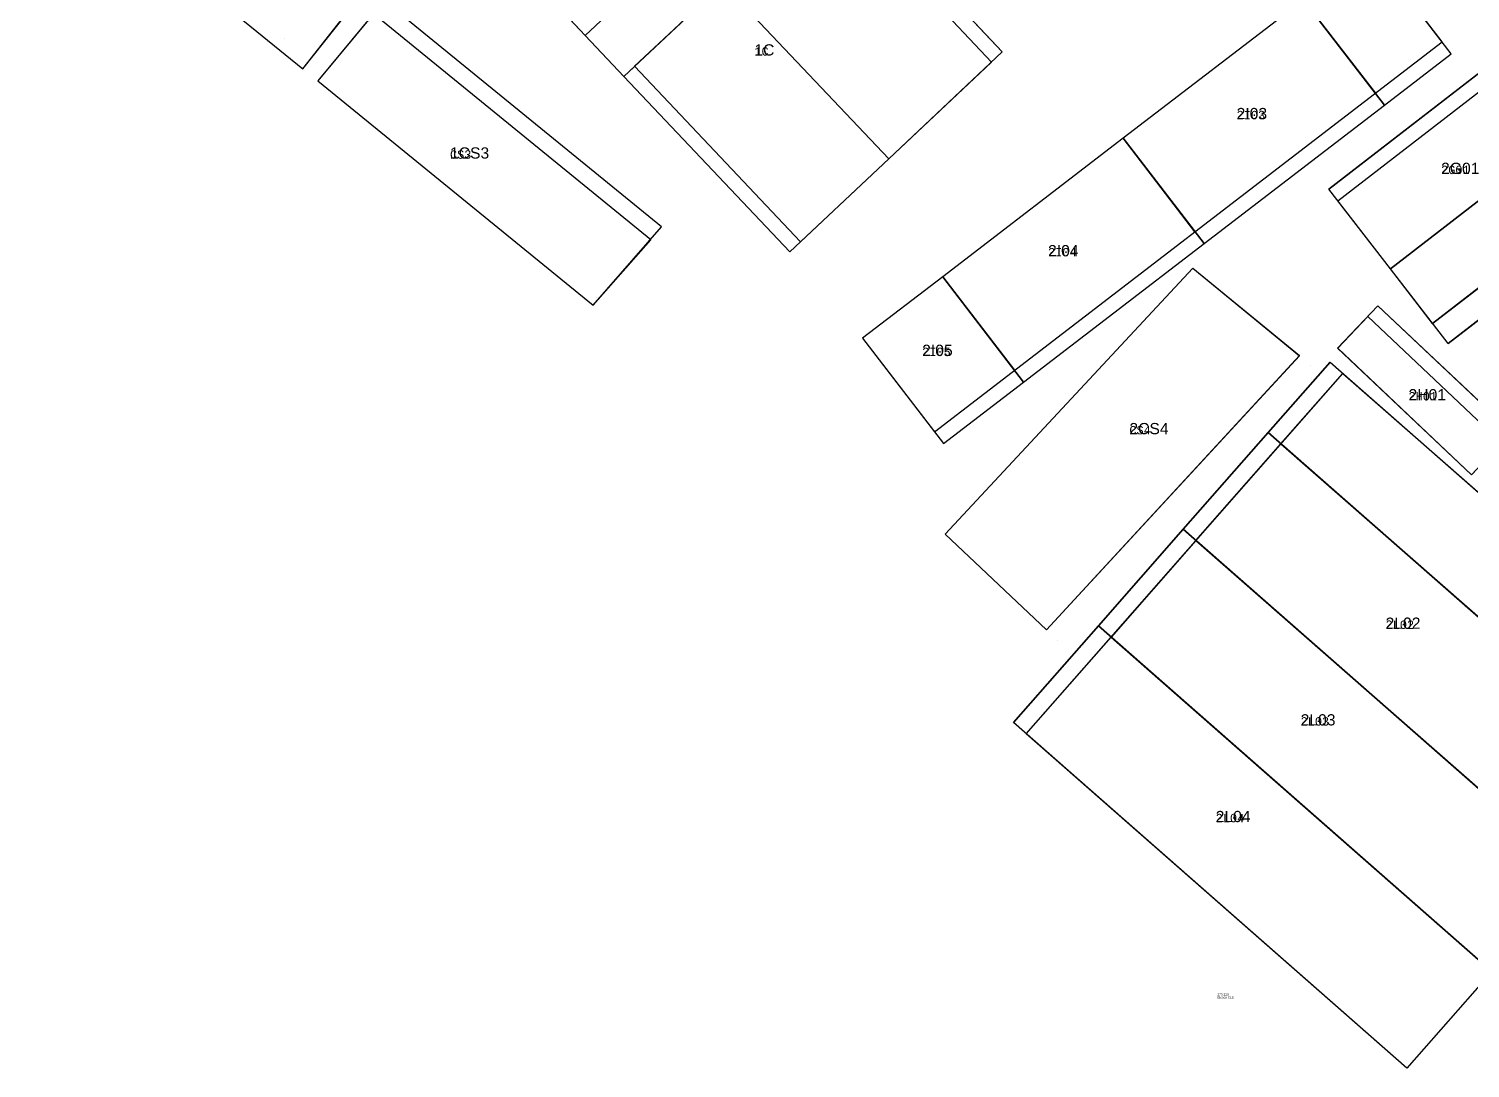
# Model space of a CAD drawing. Extents: x -1000 to 923337, y -51827 to 323191.
# Drawn here: x 119910 to 205470, y 21285 to 82985 of the extents above; entities that cross this region are included whole.
import ezdxf

# ---------------------------------------------------------------- set-up
doc = ezdxf.new("R2010")
doc.units = 0
doc.header["$PDMODE"] = 35
doc.header["$PDSIZE"] = 1
for name, color, linetype in [('pntdesc', 1, 'Continuous'), ('pntelev', 2, 'Continuous'), ('punti tracciati', 7, 'Continuous'), ('WF nome aree GPS', 7, 'Continuous'), ('WF nuovi punti', 6, 'Continuous'), ('WF_ingombro_stive_2', 1, 'Continuous'), ('WF_lato_di_accesso', 40, 'Continuous'), ('WF_linee_di_costruzione', 30, 'Continuous'), ('WF_nome_aree_GPS', 7, 'Continuous'), ('WF_tracciatura', 30, 'Continuous')]:
    doc.layers.add(name, color=color, linetype=linetype)
for name, color, linetype, lineweight in [('WF ingombro stive 2', 1, 'Continuous', 30), ('WF lato di accesso', 40, 'Continuous', 30), ('WF linee di costruzione', 30, 'Continuous', 30), ('WF piazzole', 6, 'Continuous', 30), ('WF tracciatura', 30, 'Continuous', 30)]:
    doc.layers.add(name, color=color, linetype=linetype, lineweight=lineweight)
doc.layers.add('WF_piazzole', color=6, linetype='Continuous', plot=False)
doc.layers.get('punti tracciati').off()
doc.styles.add('FONTSTYLE_1', font='arial.ttf', dxfattribs={"height": 0.2})
doc.styles.add('FONTSTYLE_2', font='arial.ttf', dxfattribs={"height": 0.2})
doc.styles.get("Standard").update_dxf_attribs({"font": 'consola.ttf', "height": 500})

# ---------------------------------------------------------------- blocks, each defined once
blk = doc.blocks.new('Croce___ATS')
at = {"color": 0}
for p, q in [((0, -0.5), (0, 0.5)), ((-0.5, 0), (0.5, 0))]:
    blk.add_line(p, q, dxfattribs=at)
blk = doc.blocks.new('T_P_1')
blk.add_point((0, 0))
at = {"xscale": 2, "yscale": 2}
blk.add_blockref('Croce___ATS', (0, 0), dxfattribs=at)
at = {"color": 7, "insert": (0, 0), "char_height": 5.5859, "attachment_point": 7, "style": 'FONTSTYLE_1'}
blk.add_mtext('112', dxfattribs=at)
blk = doc.blocks.new('T_P_9')
at = {"color": 7}
blk.add_point((0, 0), dxfattribs=at)
blk.add_blockref('Croce___ATS', (0, 0), dxfattribs=at)
at = {"color": 7, "insert": (0, 0), "char_height": 1.3333, "attachment_point": 7, "style": 'FONTSTYLE_1'}
blk.add_mtext('1001', dxfattribs=at)
blk = doc.blocks.new('T_P_10')
at = {"color": 7}
blk.add_point((0, 0), dxfattribs=at)
blk.add_blockref('Croce___ATS', (0, 0), dxfattribs=at)
at = {"color": 7, "insert": (0, 0), "char_height": 1.3333, "attachment_point": 7, "style": 'FONTSTYLE_1'}
blk.add_mtext('1002', dxfattribs=at)
blk = doc.blocks.new('T_P_11')
at = {"color": 7}
blk.add_point((0, 0), dxfattribs=at)
blk.add_blockref('Croce___ATS', (0, 0), dxfattribs=at)
at = {"color": 7, "insert": (0, 0), "char_height": 1.3333, "attachment_point": 7, "style": 'FONTSTYLE_1'}
blk.add_mtext('1003', dxfattribs=at)
blk = doc.blocks.new('T_P_12')
at = {"color": 7}
blk.add_point((0, 0), dxfattribs=at)
blk.add_blockref('Croce___ATS', (0, 0), dxfattribs=at)
at = {"color": 7, "insert": (0, 0), "char_height": 1.3333, "attachment_point": 7, "style": 'FONTSTYLE_1'}
blk.add_mtext('1004', dxfattribs=at)
blk = doc.blocks.new('T_P_13')
at = {"color": 7}
blk.add_point((0, 0), dxfattribs=at)
blk.add_blockref('Croce___ATS', (0, 0), dxfattribs=at)
at = {"color": 7, "insert": (0, 0), "char_height": 1.3333, "attachment_point": 7, "style": 'FONTSTYLE_1'}
blk.add_mtext('1005', dxfattribs=at)
blk = doc.blocks.new('T_P_14')
at = {"color": 7}
blk.add_point((0, 0), dxfattribs=at)
blk.add_blockref('Croce___ATS', (0, 0), dxfattribs=at)
at = {"color": 7, "insert": (0, 0), "char_height": 1.3333, "attachment_point": 7, "style": 'FONTSTYLE_1'}
blk.add_mtext('1006', dxfattribs=at)
blk = doc.blocks.new('T_P_15')
at = {"color": 7}
blk.add_point((0, 0), dxfattribs=at)
blk.add_blockref('Croce___ATS', (0, 0), dxfattribs=at)
at = {"color": 7, "insert": (0, 0), "char_height": 1.3333, "attachment_point": 7, "style": 'FONTSTYLE_1'}
blk.add_mtext('1007', dxfattribs=at)
blk = doc.blocks.new('T_P_16')
at = {"color": 7}
blk.add_point((0, 0), dxfattribs=at)
blk.add_blockref('Croce___ATS', (0, 0), dxfattribs=at)
at = {"color": 7, "insert": (0, 0), "char_height": 1.3333, "attachment_point": 7, "style": 'FONTSTYLE_1'}
blk.add_mtext('1010', dxfattribs=at)
blk = doc.blocks.new('T_P_17')
at = {"color": 7}
blk.add_point((0, 0), dxfattribs=at)
blk.add_blockref('Croce___ATS', (0, 0), dxfattribs=at)
at = {"color": 7, "insert": (0, 0), "char_height": 1.3333, "attachment_point": 7, "style": 'FONTSTYLE_1'}
blk.add_mtext('1011', dxfattribs=at)
blk = doc.blocks.new('T_P_18')
at = {"color": 7}
blk.add_point((0, 0), dxfattribs=at)
blk.add_blockref('Croce___ATS', (0, 0), dxfattribs=at)
at = {"color": 7, "insert": (0, 0), "char_height": 1.3333, "attachment_point": 7, "style": 'FONTSTYLE_1'}
blk.add_mtext('1012', dxfattribs=at)
blk = doc.blocks.new('T_P_19')
at = {"color": 7}
blk.add_point((0, 0), dxfattribs=at)
blk.add_blockref('Croce___ATS', (0, 0), dxfattribs=at)
at = {"color": 7, "insert": (0, 0), "char_height": 1.3333, "attachment_point": 7, "style": 'FONTSTYLE_1'}
blk.add_mtext('1013', dxfattribs=at)
blk = doc.blocks.new('T_P_20')
at = {"color": 7}
blk.add_point((0, 0), dxfattribs=at)
blk.add_blockref('Croce___ATS', (0, 0), dxfattribs=at)
at = {"color": 7, "insert": (0, 0), "char_height": 1.3333, "attachment_point": 7, "style": 'FONTSTYLE_1'}
blk.add_mtext('1014', dxfattribs=at)
blk = doc.blocks.new('T_P_21')
at = {"color": 7}
blk.add_point((0, 0), dxfattribs=at)
blk.add_blockref('Croce___ATS', (0, 0), dxfattribs=at)
at = {"color": 7, "insert": (0, 0), "char_height": 1.3333, "attachment_point": 7, "style": 'FONTSTYLE_1'}
blk.add_mtext('1015', dxfattribs=at)
blk = doc.blocks.new('T_P_22')
at = {"color": 7}
blk.add_point((0, 0), dxfattribs=at)
blk.add_blockref('Croce___ATS', (0, 0), dxfattribs=at)
at = {"color": 7, "insert": (0, 0), "char_height": 1.3333, "attachment_point": 7, "style": 'FONTSTYLE_1'}
blk.add_mtext('1016', dxfattribs=at)
blk = doc.blocks.new('T_P_23')
at = {"color": 7}
blk.add_point((0, 0), dxfattribs=at)
blk.add_blockref('Croce___ATS', (0, 0), dxfattribs=at)
at = {"color": 7, "insert": (0, 0), "char_height": 1.3333, "attachment_point": 7, "style": 'FONTSTYLE_1'}
blk.add_mtext('1017', dxfattribs=at)
blk = doc.blocks.new('T_P_36')
at = {"color": 7}
blk.add_point((0, 0), dxfattribs=at)
blk.add_blockref('Croce___ATS', (0, 0), dxfattribs=at)
at = {"color": 7, "insert": (0, 0), "char_height": 1.3333, "attachment_point": 7, "style": 'FONTSTYLE_1'}
blk.add_mtext('1030', dxfattribs=at)
blk = doc.blocks.new('T_P_37')
at = {"color": 7}
blk.add_point((0, 0), dxfattribs=at)
blk.add_blockref('Croce___ATS', (0, 0), dxfattribs=at)
at = {"color": 7, "insert": (0, 0), "char_height": 1.3333, "attachment_point": 7, "style": 'FONTSTYLE_1'}
blk.add_mtext('1031', dxfattribs=at)
blk = doc.blocks.new('T_P_302')
at = {"color": 7}
blk.add_point((0, 0), dxfattribs=at)
blk.add_blockref('Croce___ATS', (0, 0), dxfattribs=at)
at = {"color": 7, "insert": (0, 0), "char_height": 1.3333, "attachment_point": 7, "style": 'FONTSTYLE_1'}
blk.add_mtext('1299', dxfattribs=at)
blk = doc.blocks.new('T_P_303')
at = {"color": 7}
blk.add_point((0, 0), dxfattribs=at)
blk.add_blockref('Croce___ATS', (0, 0), dxfattribs=at)
at = {"color": 7, "insert": (0, 0), "char_height": 1.3333, "attachment_point": 7, "style": 'FONTSTYLE_1'}
blk.add_mtext('1300', dxfattribs=at)
blk = doc.blocks.new('T_P_304')
at = {"color": 7}
blk.add_point((0, 0), dxfattribs=at)
blk.add_blockref('Croce___ATS', (0, 0), dxfattribs=at)
at = {"color": 7, "insert": (0, 0), "char_height": 1.3333, "attachment_point": 7, "style": 'FONTSTYLE_1'}
blk.add_mtext('1301', dxfattribs=at)
blk = doc.blocks.new('T_P_305')
at = {"color": 7}
blk.add_point((0, 0), dxfattribs=at)
blk.add_blockref('Croce___ATS', (0, 0), dxfattribs=at)
at = {"color": 7, "insert": (0, 0), "char_height": 1.3333, "attachment_point": 7, "style": 'FONTSTYLE_1'}
blk.add_mtext('1302', dxfattribs=at)
blk = doc.blocks.new('T_P_328')
at = {"color": 7}
blk.add_point((0, 0), dxfattribs=at)
blk.add_blockref('Croce___ATS', (0, 0), dxfattribs=at)
at = {"color": 7, "insert": (0, 0), "char_height": 1.3333, "attachment_point": 7, "style": 'FONTSTYLE_1'}
blk.add_mtext('1325', dxfattribs=at)
blk = doc.blocks.new('punti tracciatura 2')
at = {"layer": 'WF_ingombro_stive_2', "ltscale": 0.5}
for p, q in [((1346536.273, -3475.728, 272.293), (1346558.876, -3495.58, 272.293)), ((1346532.602, -3479.904, 272.293), (1346555.206, -3499.756, 272.293)), ((1346555.206, -3499.756, 272.293), (1346532.602, -3479.904, 272.293)), ((1346527.561, -3485.643, 272.293), (1346550.164, -3505.494, 272.293)), ((1346550.164, -3505.495, 272.293), (1346527.561, -3485.643, 272.293)), ((1346522.519, -3491.382, 272.293), (1346545.123, -3511.232, 272.293)), ((1346545.122, -3511.233, 272.293), (1346522.519, -3491.382, 272.293)), ((1346540.081, -3516.971, 272.293), (1346517.477, -3497.12, 272.293)), ((1346545.123, -3511.232, 272.293), (1346540.081, -3516.971, 272.293))]:
    blk.add_line(p, q, dxfattribs=at)
at = {"layer": 'WF_ingombro_stive_2', "ltscale": 0.5, "flags": 128}
for points, elevation in [([(1346505.601, -3446.807), (1346499.471, -3452.573), (1346509.322, -3462.986), (1346515.421, -3457.248)], 274.866), ([(1346542.175, -3456.05), (1346537.912, -3450.498), (1346533.946, -3453.543), (1346538.209, -3459.095)], 272.352), ([(1346497.909, -3454.042), (1346493.595, -3458.1), (1346491.31, -3455.674), (1346495.623, -3451.614), (1346497.906, -3454.044)], 274.836), ([(1346504.088, -3467.909), (1346509.322, -3462.986), (1346499.471, -3452.573), (1346494.235, -3457.494)], 274.866), ([(1346538.209, -3459.095), (1346533.946, -3453.543), (1346523.239, -3461.765), (1346527.502, -3467.317)], 272.352), ([(1346546.272, -3457.534), (1346549.39, -3461.571), (1346539.102, -3469.518), (1346535.984, -3465.481)], 271.98), ([(1346527.502, -3467.317), (1346523.239, -3461.765), (1346512.531, -3469.988), (1346516.795, -3475.54)], 272.352), ([(1346516.795, -3475.54), (1346512.531, -3469.988), (1346507.773, -3473.642), (1346512.036, -3479.194)], 272.352), ([(1346545.7, -3479.856), (1346543.914, -3481.746), (1346535.972, -3474.236), (1346537.758, -3472.347)], 269.842)]:
    blk.add_lwpolyline(points, dxfattribs=dict(at, elevation=elevation))
for points, elevation in [([(1346495.623, -3451.614), (1346491.31, -3455.674), (1346489.104, -3453.322), (1346493.414, -3449.263)], 274.836), ([(1346549.39, -3461.571), (1346551.896, -3464.815), (1346541.608, -3472.762), (1346539.102, -3469.518)], 271.98)]:
    blk.add_lwpolyline(points, close=True, dxfattribs=dict(at, elevation=elevation))
at = {"layer": 'WF_lato_di_accesso', "ltscale": 0.5}
for p, q in [((1346489.104, -3453.322, 274.836), (1346491.31, -3455.674, 274.836)), ((1346495.205, -3467.805, 271.991), (1346478.731, -3454.386, 271.991)), ((1346491.31, -3455.674, 274.836), (1346493.595, -3458.1, 274.866)), ((1346541.608, -3472.762, 271.98), (1346551.896, -3464.815, 271.98)), ((1346518.685, -3490.959, 271.991), (1346533.7, -3474.674, 271.991))]:
    blk.add_line(p, q, dxfattribs=at)
at = {"layer": 'WF_linee_di_costruzione', "ltscale": 0.5}
blk.add_line((1346515.421, -3457.248, 274.866), (1346505.601, -3446.807, 274.866), dxfattribs=at)
at = {"layer": 'WF_piazzole', "ltscale": 0.5, "elevation": 271.991, "flags": 128}
for points in [[(1346461.494, -3440.235), (1346458.278, -3444.434), (1346474.543, -3457.642), (1346477.748, -3453.566)], [(1346478.731, -3454.386), (1346475.426, -3458.363), (1346491.778, -3471.674), (1346495.204, -3467.805)], [(1346512.677, -3485.271), (1346527.374, -3469.479), (1346533.7, -3474.674), (1346518.685, -3490.959)]]:
    blk.add_lwpolyline(points, close=True, dxfattribs=at)
at = {"layer": 'WF_tracciatura', "ltscale": 0.5}
for p, q in [((1346535.984, -3465.481, 271.98), (1346577.137, -3433.693, 271.98)), ((1346512.036, -3479.194, 272.352), (1346542.175, -3456.05, 272.352)), ((1346494.235, -3457.494, 274.866), (1346504.086, -3467.907, 274.866)), ((1346545.7, -3479.856, 269.842), (1346537.758, -3472.347, 269.842)), ((1346532.604, -3479.905, 272.293), (1346536.273, -3475.728, 272.293)), ((1346527.561, -3485.643, 272.293), (1346532.602, -3479.904, 272.293)), ((1346527.561, -3485.643, 272.293), (1346522.521, -3491.383, 272.293)), ((1346517.477, -3497.121, 272.293), (1346522.519, -3491.382, 272.293))]:
    blk.add_line(p, q, dxfattribs=at)
at = {"color": 7}
for name, p in [('T_P_305', (1346491.31, -3455.674, 274.836)), ('T_P_22', (1346542.175, -3456.05, 272.352)), ('T_P_303', (1346494.235, -3457.494, 274.866)), ('T_P_328', (1346515.421, -3457.248, 274.866)), ('T_P_304', (1346493.595, -3458.1, 274.836)), ('T_P_21', (1346538.209, -3459.095, 272.352)), ('T_P_23', (1346535.984, -3465.481, 271.98)), ('T_P_20', (1346527.502, -3467.317, 272.352)), ('T_P_302', (1346504.086, -3467.907, 274.866)), ('T_P_17', (1346527.374, -3469.479, 271.991)), ('T_P_37', (1346537.758, -3472.347, 269.842)), ('T_P_36', (1346541.608, -3472.762, 271.98)), ('T_P_14', (1346533.7, -3474.674, 271.991)), ('T_P_19', (1346516.795, -3475.54, 272.352)), ('T_P_13', (1346536.273, -3475.728, 272.293)), ('T_P_18', (1346512.036, -3479.194, 272.352)), ('T_P_12', (1346532.604, -3479.905, 272.293)), ('T_P_16', (1346512.677, -3485.271, 271.991)), ('T_P_11', (1346527.561, -3485.643, 272.293)), ('T_P_15', (1346518.685, -3490.959, 271.991)), ('T_P_10', (1346522.521, -3491.383, 272.293)), ('T_P_9', (1346517.477, -3497.121, 272.293))]:
    blk.add_blockref(name, p, dxfattribs=at)
blk.add_blockref('T_P_1', (1346528.444, -3512.554, 273.228))
at = {"layer": 'pntdesc', "insert": (1346528.833, -3512.771, 273.228), "char_height": 0.1333, "attachment_point": 4, "style": 'FONTSTYLE_2'}
blk.add_mtext('Blocco CLS', dxfattribs=at)
at = {"layer": 'pntelev', "insert": (1346528.833, -3512.604, 273.228), "char_height": 0.1333, "attachment_point": 4, "style": 'FONTSTYLE_2'}
blk.add_mtext('273.228', dxfattribs=at)
at = {"layer": 'WF_nome_aree_GPS', "char_height": 0.6667, "attachment_point": 7, "style": 'FONTSTYLE_2'}
for s, insert in [('1C', (1346501.346, -3456.865, 271.943)), ('2I03', (1346529.973, -3460.643, 271.943)), ('1CS3', (1346483.277, -3462.984, 271.087)), ('2G01', (1346542.11, -3463.896, 271.931)), ('2I04', (1346518.78, -3468.783, 271.943)), ('2I05', (1346511.306, -3474.7, 271.943)), ('2H01', (1346540.176, -3477.335, 269.793)), ('2CS4', (1346523.607, -3479.346, 271.943)), ('2L02', (1346538.815, -3490.897, 271.943)), ('2L03', (1346533.773, -3496.636, 271.641)), ('2L04', (1346528.731, -3502.374, 271.943))]:
    blk.add_mtext(s, dxfattribs=dict(at, insert=insert))

msp = doc.modelspace()

# ---------------------------------------------------------------- linework, layer by layer
at = {"layer": 'WF ingombro stive 2'}
for points, elevation in [([(161102.7, 85683.4), (170953.7, 75270.8), (177694.8, 81611), (167874.5, 92052.7)], 2875), ([(200377.9, 78462.4), (204343.5, 81507.7), (199543.7, 87758.3), (195578, 84713)], 360.1), ([(165078.1, 69744.1), (170953.7, 75270.8), (161102.7, 85683.4), (155227.3, 80156.5)], 2875), ([(189670.6, 70240.3), (200377.9, 78462.4), (195578, 84713), (184870.7, 76490.9)], 360.1), ([(207365.9, 81419), (211022.1, 76685.8), (200734, 68738.8), (197077.8, 73472)], -11.3), ([(178963.3, 62018.1), (189670.6, 70240.3), (184870.7, 76490.9), (174163.5, 68268.7)], 360.1), ([(211022.1, 76685.8), (214445.4, 72254), (204157.3, 64307), (200734, 68738.8)], -11.3), ([(174204.5, 58363.8), (178963.3, 62018.1), (174163.5, 68268.7), (169404.7, 64614.4)], 360.1), ([(199995.6, 66549.5), (207937.4, 59040), (205545.8, 56510.8), (197604, 64020.3)], -2149.3), ([(193484.2, 59011.8), (197154.1, 63188.1), (220508.1, 42676.5), (216838.2, 38500.2)], 302), ([(188441.9, 53272.9), (193484.2, 59011.8), (216838.2, 38500.2), (211796.2, 32761.7)], 302), ([(183399.9, 47534.4), (188441.9, 53272.9), (211796.5, 32762), (206754.5, 27023.5)], 302), ([(178357.9, 41795.9), (183399.9, 47534.4), (206754.8, 27023.8), (201712.9, 21285.3)], 302)]:
    msp.add_lwpolyline(points, close=True, dxfattribs=dict(at, elevation=elevation))
at = {"layer": 'WF ingombro stive 2', "elevation": 2844.4}
for points in [[(157254.7, 86642.6), (152942.5, 82582.6), (150735.9, 84934.5), (155046.3, 88992.8), (157254.7, 86642.6)], [(159540.7, 84214.6), (155227.4, 80155.9), (152942.5, 82582.6), (157254.7, 86642.6), (159538.4, 84212.4)]]:
    msp.add_lwpolyline(points, dxfattribs=at)
at = {"layer": 'WF lato di accesso'}
for p, q in [((177695.2, 81611.4, 2875), (167874.5, 92052.7, 2875)), ((150735.9, 84934.5, 2844.4), (152942.5, 82582.6, 2844.4)), ((157468.2, 71226), (140994.7, 84645.1)), ((152942.5, 82582.6, 2844.4), (155227.3, 80156.5, 2875)), ((207365.9, 81419, -11.3), (197077.8, 73472, -11.3)), ((200377.9, 78462.4, 360.1), (204343.5, 81507.7, 360.1)), ((155227.3, 80156.5, 2875), (165078.1, 69744.1, 2875)), ((189670.6, 70240.3, 360.1), (200377.9, 78462.4, 360.1)), ((204157.3, 64307, -11.3), (214445.4, 72254, -11.3)), ((178963.3, 62018.1, 360.1), (189670.6, 70240.3, 360.1)), ((207937.4, 59040, -2149.3), (199995.6, 66549.5, -2149.3)), ((180317.4, 47297.7), (195332.6, 63582.6)), ((197154.1, 63188.1, 302), (193484.2, 59011.8, 302)), ((174204.5, 58363.8, 360.1), (178963.3, 62018.1, 360.1)), ((193484.2, 59011.8, 302), (188441.9, 53272.9, 302)), ((188441.9, 53272.9, 302), (183399.9, 47534.4, 302)), ((183399.9, 47534.4, 302), (178358, 41795.9, 302))]:
    msp.add_line(p, q, dxfattribs=at)
at = {"layer": 'WF linee di costruzione'}
msp.add_line((177053.5, 81007.9, 2875), (167232.9, 91449.2, 2875), dxfattribs=at)
at = {"layer": 'WF nuovi punti'}
for p in [(135110.4, 82408.9, 2507.4), (135110.4, 82408.9, 2507.4), (156836, 70451), (189005.8, 68776.9), (153600.1, 67030.7, 2487), (195980.2, 62985.4), (174309, 52985), (180965, 46700.6)]:
    msp.add_point(p, dxfattribs=at)
at = {"layer": 'WF piazzole'}
for points in [[(123760.2, 98794.2), (119910.2, 93822.3), (136175.6, 80614.6), (140014.2, 85463.2), (123760.2, 98794.2)], [(174309, 52985), (189005.8, 68776.9), (195332.6, 63582.6), (180317.4, 47297.7), (174309, 52985)]]:
    msp.add_lwpolyline(points, dxfattribs=at)
msp.add_lwpolyline([(140994.6, 84645.3), (137057.9, 79893), (153410.6, 66582.5), (157467.6, 71226.3)], close=True, dxfattribs=at)
at = {"layer": 'WF tracciatura'}
for p, q in [((197616.3, 72774.9, -11.3), (238768.8, 104562.9, -11.3)), ((173668, 59062.5, 360.1), (203807, 82206.4, 360.1)), ((155867.2, 80761.9, 2875), (165718, 70349.5, 2875)), ((207332.2, 58400, -2149.3), (199390.3, 65909.4, -2149.3)), ((179109.2, 41135.8, 302), (197905.3, 62528, 302))]:
    msp.add_line(p, q, dxfattribs=at)

# ---------------------------------------------------------------- block references
at = {"layer": 'punti tracciati', "xscale": 1000, "yscale": 1000, "zscale": 1000}
msp.add_blockref('punti tracciatura 2', (-1346338367.3, 3538255.9, -271991), dxfattribs=at)

# ---------------------------------------------------------------- texts
at = {"layer": 'WF nome aree GPS'}
for s, p in [('1C', (162978.6, 81391.7, -48.8)), ('2I03', (191604.7, 77613.6, -48.8)), ('CS3', (144908.7, 75272.3, -904.8)), ('2G01', (203742.4, 74360.6, -60.1)), ('2I04', (180412.2, 69473.2, -48.8)), ('2I05', (172938.5, 63556.7, -48.8)), ('2H01', (201808.1, 60920.8, -2198.1)), ('CS4', (185238.9, 58910, -48.8)), ('2L02', (200447.4, 47358.9, -48.8)), ('2L03', (195405.4, 41620.3, -350.8)), ('2L04', (190363.4, 35881.8, -48.8))]:
    msp.add_text(s, height=500, dxfattribs=at).set_placement(p)

doc.saveas('drawing.dxf')
